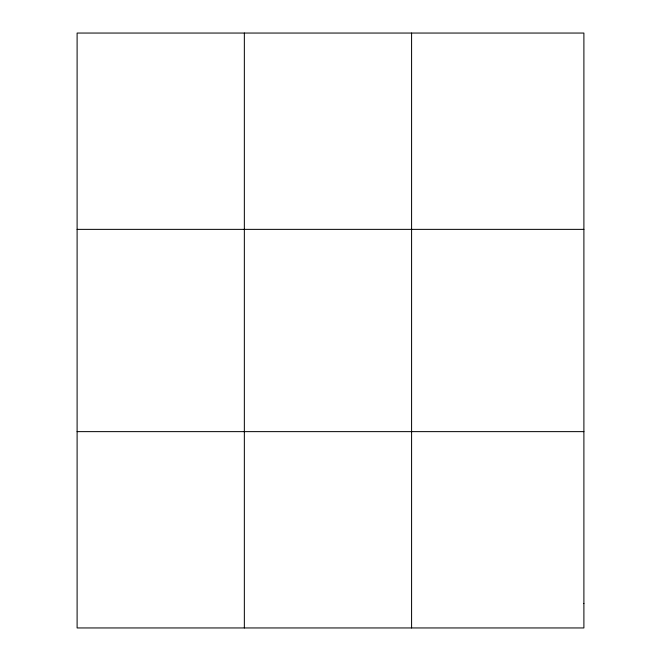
<?xml version="1.0" encoding="UTF-8"?>
<svg xmlns="http://www.w3.org/2000/svg" width="661" height="661" viewBox="0 0 661 661"><rect width="100%" height="100%" fill="white"/><g stroke="black" fill="none" stroke-linecap="round" stroke-linejoin="round"><path stroke-width="0.99" d="M244.347 627.95L244.347 33.05M411.588 627.95L411.588 33.05M77.106 229.367L583.894 229.367M77.106 431.633L583.894 431.633M583.894 603.41L583.894 627.95L77.106 627.95L77.106 33.05L583.894 33.05L583.894 603.41"/></g></svg>
